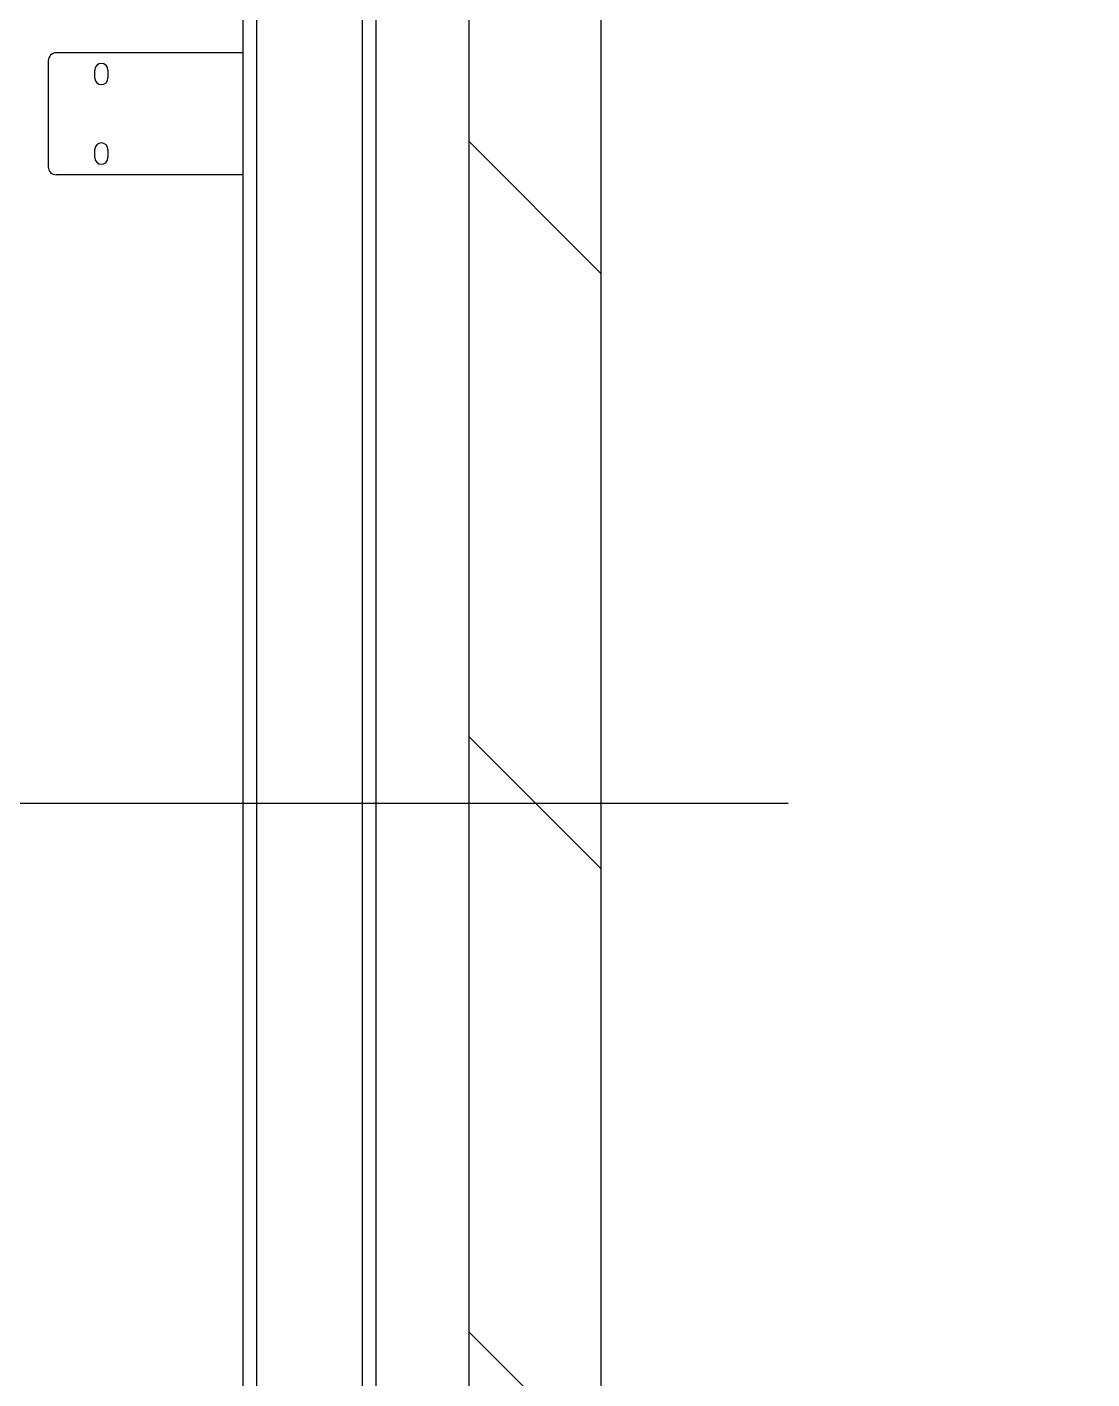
# Model space of a CAD drawing. Header units: millimetres. Extents: x 3916 to 10869, y 6515 to 11511.
# Drawn here: x 9650 to 10052, y 9329 to 9839 of the extents above; entities that cross this region are included whole.
import ezdxf

# ---------------------------------------------------------------- set-up
doc = ezdxf.new("R2010")
doc.units = ezdxf.units.MM
doc.header["$LTSCALE"] = 50
doc.linetypes.add('CENTERX2', pattern=[20.32, 12.7, -2.54, 2.54, -2.54])
doc.layers.add('CENTER_LINE', color=1, linetype='CENTERX2')

msp = doc.modelspace()

# ---------------------------------------------------------------- hatches: boundary and pattern name
h = msp.add_hatch()
h.set_pattern_fill('ANSI31', color=5, scale=50, angle=90, style=0)
h.set_pattern_definition([(135, (9841.68, 9545.79), (-112.253, -112.253), [])])
h.paths.add_polyline_path([(9866.683, 10727.806), (9816.683, 10727.806), (9816.683, 8363.767), (9866.683, 8363.767)])

# ---------------------------------------------------------------- linework, layer by layer
at = {"color": 7, "linetype": 'Continuous', "lineweight": 25}
for p, q in [((9731.683, 8977.787), (9731.683, 10113.787)), ((9736.683, 10113.787), (9736.683, 8977.787)), ((9776.683, 8977.787), (9776.683, 10113.787)), ((9781.683, 10113.787), (9781.683, 8977.787)), ((9658.183, 9825.787), (9658.183, 9785.787)), ((9731.683, 9828.787), (9661.183, 9828.787)), ((9675.683, 9819.287), (9675.683, 9822.287)), ((9680.683, 9822.287), (9680.683, 9819.287)), ((9675.683, 9789.287), (9675.683, 9792.287)), ((9680.683, 9792.287), (9680.683, 9789.287)), ((9731.683, 9782.787), (9661.183, 9782.787))]:
    msp.add_line(p, q, dxfattribs=at)
at = {"color": 5}
msp.add_lwpolyline([(9866.683, 10727.806), (9816.683, 10727.806), (9816.683, 8363.767), (9866.683, 8363.767)], close=True, dxfattribs=at)
at = {"color": 7, "linetype": 'Continuous', "lineweight": 25}
for centre, radius, start, end in [((9661.183, 9825.787), 3, 90, 179.9999), ((9678.183, 9822.287), 2.5, 0, 180), ((9678.183, 9819.287), 2.5, 180, 0), ((9678.183, 9792.287), 2.5, 0, 180), ((9678.183, 9789.287), 2.5, 180, 0), ((9661.183, 9785.787), 3, 179.99995, 270)]:
    msp.add_arc(centre, radius, start, end, dxfattribs=at)
at = {"layer": 'CENTER_LINE'}
msp.add_line((5238.103, 9545.787), (10051.663, 9545.787), dxfattribs=at)

doc.saveas('drawing.dxf')
